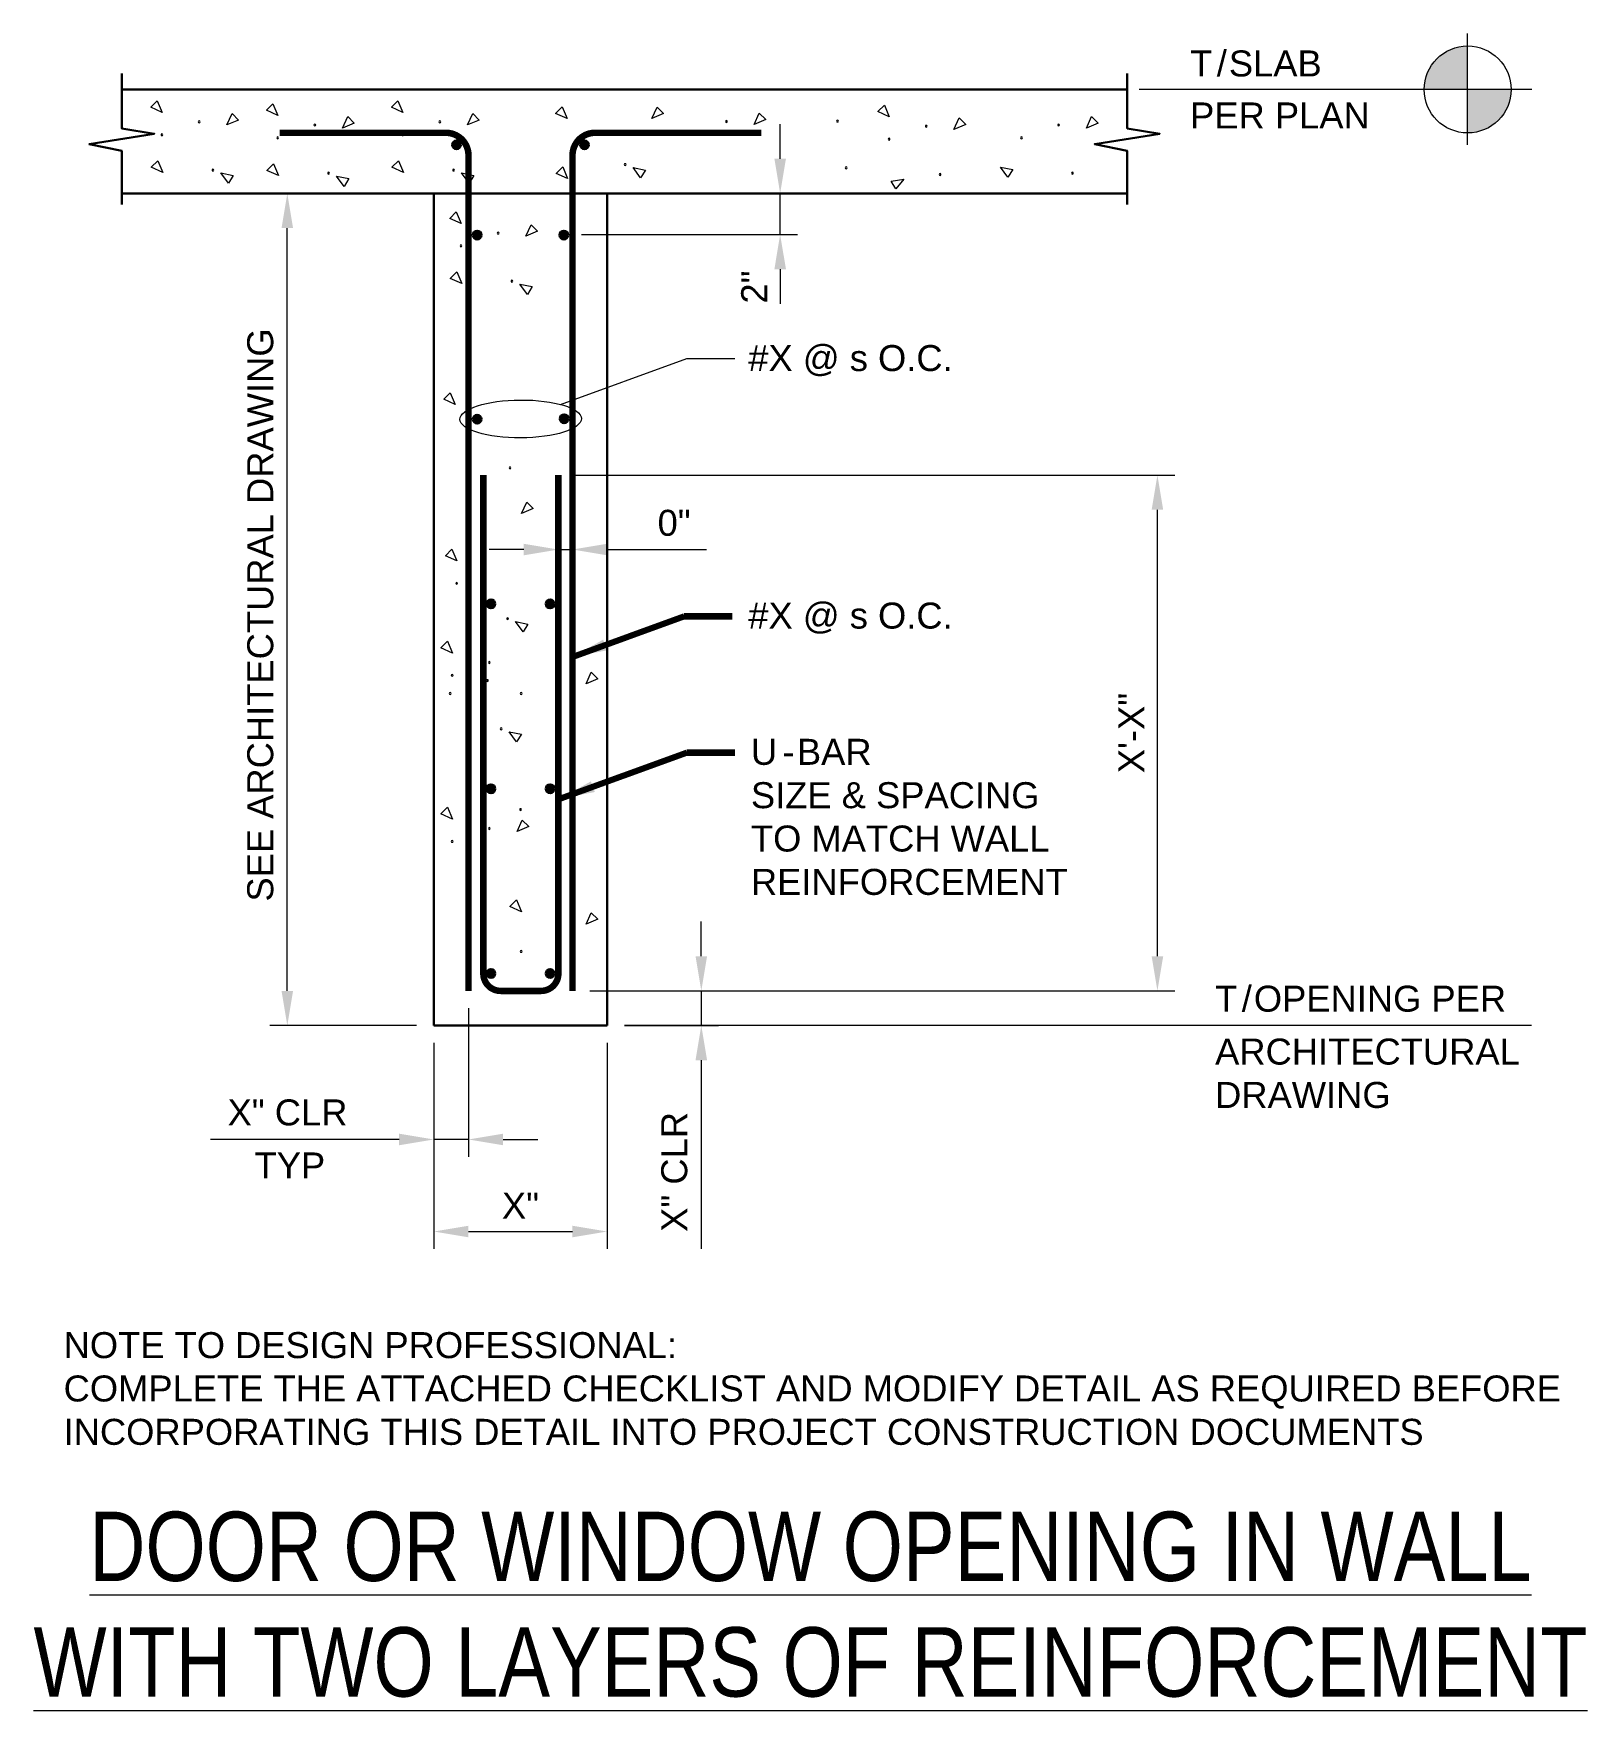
# Model space of a CAD drawing. Header units: inches. Extents: x -696.3 to -606.6, y 1238.8 to 1335.5.
import ezdxf

# ---------------------------------------------------------------- set-up
doc = ezdxf.new("R2010")
doc.units = ezdxf.units.IN
doc.header["$LTSCALE"] = 5
doc.header["$MEASUREMENT"] = 0
for name, color, linetype, lineweight in [('S-ANNO-DIMS', 1, 'Continuous', 20), ('S-ANNO-TEXT', 7, 'Continuous', 20), ('S-DETL', 3, 'Continuous', 30), ('S-DETL-PATT', 7, 'Continuous', 15)]:
    doc.layers.add(name, color=color, linetype=linetype, lineweight=lineweight)
doc.styles.add('Romans', font='arial.ttf')
doc.dimstyles.get("Standard").update_dxf_attribs({"dimtxt": 0.18, "dimasz": 0.18, "dimexe": 0.18, "dimexo": 0.0625, "dimgap": 0.09, "dimtad": 0, "dimtih": 1, "dimtoh": 1, "dimdec": 4, "dimzin": 0, "dimdsep": 46, "dimtxsty": 'Standard', "dimcen": 0.09, "dimadec": 0, "dimazin": 0, "dimtfac": 1, "dimtdec": 4, "dimtofl": 0, "dimtmove": 0, "dimatfit": 3, "dimfxl": 1, "dimtolj": 1, "dimtzin": 0, "dimarcsym": 0})

# ---------------------------------------------------------------- blocks, each defined once
blk = doc.blocks.new('*D0')
at = {"layer": 'Defpoints', "color": 0, "transparency": 16777216}
for p in [(-681.655, 1326.282), (-681.655, 1326.282), (-673.202, 1278.282)]:
    blk.add_point(p, dxfattribs=at)
at = {"layer": 'S-ANNO-DIMS', "transparency": 16777216}
for p, q in [((-681.655, 1280.282), (-681.655, 1324.282)), ((-674.202, 1278.282), (-682.655, 1278.282))]:
    blk.add_line(p, q, dxfattribs=at)
for points in [[(-681.988, 1324.282), (-681.322, 1324.282), (-681.655, 1326.282)], [(-681.988, 1280.282), (-681.322, 1280.282), (-681.655, 1278.282)]]:
    blk.add_solid(points, dxfattribs=at)
at = {"layer": 'S-ANNO-DIMS', "transparency": 16777216, "insert": (-683.206, 1301.966), "char_height": 1.5, "attachment_point": 5, "rotation": 90, "style": 'Romans'}
blk.add_mtext('\\A1;SEE ARCHITECTURAL DRAWING', dxfattribs=at)
blk = doc.blocks.new('*D1')
at = {"layer": 'Defpoints', "color": 0, "transparency": 16777216}
for p in [(-665.202, 1280.282), (-657.771, 1280.282), (-663.202, 1278.282)]:
    blk.add_point(p, dxfattribs=at)
at = {"layer": 'S-ANNO-DIMS', "transparency": 16777216}
for p, q in [((-657.771, 1282.282), (-657.771, 1284.282)), ((-664.202, 1280.282), (-656.771, 1280.282)), ((-657.771, 1280.282), (-657.771, 1278.282)), ((-662.202, 1278.282), (-656.771, 1278.282)), ((-657.771, 1276.282), (-657.771, 1265.402))]:
    blk.add_line(p, q, dxfattribs=at)
for points in [[(-658.104, 1282.282), (-657.437, 1282.282), (-657.771, 1280.282)], [(-658.104, 1276.282), (-657.437, 1276.282), (-657.771, 1278.282)]]:
    blk.add_solid(points, dxfattribs=at)
at = {"layer": 'S-ANNO-DIMS', "transparency": 16777216, "insert": (-659.322, 1269.842), "char_height": 1.5, "attachment_point": 5, "rotation": 90, "style": 'Romans'}
blk.add_mtext('\\A1;X" CLR', dxfattribs=at)
blk = doc.blocks.new('*D2')
at = {"layer": 'Defpoints', "color": 0, "transparency": 16777216}
for p in [(-666.155, 1310.036), (-631.458, 1310.036), (-665.202, 1280.282)]:
    blk.add_point(p, dxfattribs=at)
at = {"layer": 'S-ANNO-DIMS', "transparency": 16777216}
for p, q in [((-665.155, 1310.036), (-630.458, 1310.036)), ((-631.458, 1282.282), (-631.458, 1308.036)), ((-664.202, 1280.282), (-630.458, 1280.282))]:
    blk.add_line(p, q, dxfattribs=at)
for points in [[(-631.791, 1308.036), (-631.124, 1308.036), (-631.458, 1310.036)], [(-631.791, 1282.282), (-631.124, 1282.282), (-631.458, 1280.282)]]:
    blk.add_solid(points, dxfattribs=at)
at = {"layer": 'S-ANNO-DIMS', "transparency": 16777216, "insert": (-632.958, 1295.159), "char_height": 1.5, "attachment_point": 5, "rotation": 90, "style": 'Romans'}
blk.add_mtext('\\A1;X\'-X"', dxfattribs=at)
blk = doc.blocks.new('*D3')
at = {"layer": 'Defpoints', "color": 0, "transparency": 16777216}
for p in [(-671.202, 1280.282), (-673.202, 1278.282), (-671.202, 1271.712)]:
    blk.add_point(p, dxfattribs=at)
at = {"layer": 'S-ANNO-DIMS', "transparency": 16777216}
for p, q in [((-671.202, 1279.282), (-671.202, 1270.712)), ((-673.202, 1277.282), (-673.202, 1270.712)), ((-675.202, 1271.712), (-686.083, 1271.712)), ((-671.202, 1271.712), (-673.202, 1271.712)), ((-669.202, 1271.712), (-667.202, 1271.712))]:
    blk.add_line(p, q, dxfattribs=at)
for points in [[(-675.202, 1272.046), (-675.202, 1271.379), (-673.202, 1271.712)], [(-669.202, 1272.046), (-669.202, 1271.379), (-671.202, 1271.712)]]:
    blk.add_solid(points, dxfattribs=at)
at = {"layer": 'S-ANNO-DIMS', "transparency": 16777216, "insert": (-681.643, 1273.263), "char_height": 1.5, "attachment_point": 5, "style": 'Romans'}
blk.add_mtext('\\A1;X" CLR', dxfattribs=at)
blk = doc.blocks.new('*D4')
at = {"layer": 'Defpoints', "color": 0, "transparency": 16777216}
for p in [(-673.202, 1278.282), (-663.202, 1278.282), (-663.202, 1266.402)]:
    blk.add_point(p, dxfattribs=at)
at = {"layer": 'S-ANNO-DIMS', "transparency": 16777216}
for p, q in [((-673.202, 1277.282), (-673.202, 1265.402)), ((-663.202, 1277.282), (-663.202, 1265.402)), ((-671.202, 1266.402), (-665.202, 1266.402))]:
    blk.add_line(p, q, dxfattribs=at)
for points in [[(-671.202, 1266.735), (-671.202, 1266.068), (-673.202, 1266.402)], [(-665.202, 1266.735), (-665.202, 1266.068), (-663.202, 1266.402)]]:
    blk.add_solid(points, dxfattribs=at)
at = {"layer": 'S-ANNO-DIMS', "transparency": 16777216, "insert": (-668.202, 1267.902), "char_height": 1.5, "attachment_point": 5, "style": 'Romans'}
blk.add_mtext('\\A1;X" ', dxfattribs=at)
blk = doc.blocks.new('*D5')
at = {"layer": 'Defpoints', "color": 0, "transparency": 16777216}
for p in [(-665.202, 1324.259), (-666.017, 1310.036), (-665.202, 1305.742)]:
    blk.add_point(p, dxfattribs=at)
at = {"layer": 'S-ANNO-DIMS', "transparency": 16777216}
for p, q in [((-665.202, 1323.259), (-665.202, 1304.742)), ((-666.017, 1309.036), (-666.017, 1304.742)), ((-668.017, 1305.742), (-670.017, 1305.742)), ((-666.017, 1305.742), (-665.202, 1305.742)), ((-663.202, 1305.742), (-657.476, 1305.742))]:
    blk.add_line(p, q, dxfattribs=at)
for points in [[(-668.017, 1306.076), (-668.017, 1305.409), (-666.017, 1305.742)], [(-663.202, 1306.076), (-663.202, 1305.409), (-665.202, 1305.742)]]:
    blk.add_solid(points, dxfattribs=at)
at = {"layer": 'S-ANNO-DIMS', "transparency": 16777216, "insert": (-659.338, 1307.274), "char_height": 1.5, "attachment_point": 5, "style": 'Romans'}
blk.add_mtext('\\A1;0" ', dxfattribs=at)
blk = doc.blocks.new('*D6')
at = {"layer": 'Defpoints', "color": 0, "transparency": 16777216}
for p in [(-663.34, 1326.282), (-653.222, 1326.282), (-665.679, 1323.915)]:
    blk.add_point(p, dxfattribs=at)
at = {"layer": 'S-ANNO-DIMS', "transparency": 16777216}
for p, q in [((-653.222, 1328.282), (-653.222, 1330.282)), ((-662.34, 1326.282), (-652.222, 1326.282)), ((-653.222, 1323.915), (-653.222, 1326.282)), ((-664.679, 1323.915), (-652.222, 1323.915)), ((-653.222, 1321.915), (-653.222, 1319.915))]:
    blk.add_line(p, q, dxfattribs=at)
for points in [[(-653.555, 1328.282), (-652.888, 1328.282), (-653.222, 1326.282)], [(-653.555, 1321.915), (-652.888, 1321.915), (-653.222, 1323.915)]]:
    blk.add_solid(points, dxfattribs=at)
at = {"layer": 'S-ANNO-DIMS', "transparency": 16777216, "insert": (-654.721, 1320.885), "char_height": 1.5, "attachment_point": 5, "rotation": 90, "style": 'Romans'}
blk.add_mtext('\\A1;2"', dxfattribs=at)

msp = doc.modelspace()

# ---------------------------------------------------------------- hatches: boundary and pattern name
at = {"layer": 'S-ANNO-TEXT'}
h = msp.add_hatch(color=256, dxfattribs=at)
h.dxf.hatch_style = 1
h.paths.add_polyline_path([(-613.5609038, 1334.7895228, 0.4142135624), (-616.068738, 1332.2816887), (-613.5609038, 1332.2816887)])
h = msp.add_hatch(color=256, dxfattribs=at)
h.dxf.hatch_style = 1
h.paths.add_polyline_path([(-611.0524648, 1332.2816887), (-613.560299, 1332.2816887), (-613.560299, 1329.7738545, 0.4142135624)])
at = {"layer": 'S-DETL'}
h = msp.add_hatch(color=256, dxfattribs=at)
h.dxf.hatch_style = 1
h.paths.add_polyline_path([(-671.6419531, 1329.0915683, 1), (-672.1419531, 1329.0915683, 1)])
h = msp.add_hatch(color=256, dxfattribs=at)
h.dxf.hatch_style = 1
h.paths.add_polyline_path([(-664.7617123, 1329.0915683, 1), (-664.2617123, 1329.0915683, 1)])
h = msp.add_hatch(color=256, dxfattribs=at)
h.dxf.hatch_style = 1
h.paths.add_polyline_path([(-670.9569648, 1323.8848964, 1), (-670.4569648, 1323.8848964, 1)])
h = msp.add_hatch(color=256, dxfattribs=at)
h.dxf.hatch_style = 1
h.paths.add_polyline_path([(-665.4467006, 1323.8848964, 1), (-665.9467006, 1323.8848964, 1)])
h = msp.add_hatch(color=256, dxfattribs=at)
h.dxf.hatch_style = 1
h.paths.add_polyline_path([(-670.9569648, 1313.2588151, 1), (-670.4569648, 1313.2588151, 1)])
h = msp.add_hatch(color=256, dxfattribs=at)
h.dxf.hatch_style = 1
h.paths.add_polyline_path([(-665.9292728, 1313.2889788, 1), (-665.4292728, 1313.2889788, 1)])
h = msp.add_hatch(color=256, dxfattribs=at)
h.dxf.hatch_style = 1
h.paths.add_polyline_path([(-670.1549092, 1302.6086659, 1), (-669.6549092, 1302.6086659, 1)])
h = msp.add_hatch(color=256, dxfattribs=at)
h.dxf.hatch_style = 1
h.paths.add_polyline_path([(-666.7488058, 1302.6025701, 1), (-666.2488058, 1302.6025701, 1)])
h = msp.add_hatch(color=256, dxfattribs=at)
h.dxf.hatch_style = 1
h.paths.add_polyline_path([(-670.1549092, 1291.9463251, 1), (-669.6549092, 1291.9463251, 1)])
h = msp.add_hatch(color=256, dxfattribs=at)
h.dxf.hatch_style = 1
h.paths.add_polyline_path([(-666.7487562, 1291.9463251, 1), (-666.2487562, 1291.9463251, 1)])
h = msp.add_hatch(color=256, dxfattribs=at)
h.dxf.hatch_style = 1
h.paths.add_polyline_path([(-670.1549092, 1281.2900801, 1), (-669.6549092, 1281.2900801, 1)])
h = msp.add_hatch(color=256, dxfattribs=at)
h.dxf.hatch_style = 1
h.paths.add_polyline_path([(-666.7487562, 1281.2900801, 1), (-666.2487562, 1281.2900801, 1)])

# ---------------------------------------------------------------- linework, layer by layer
at = {"layer": 'S-ANNO-TEXT'}
for p, q in [((-613.5609038, 1329.0840734), (-613.5609038, 1335.5076424)), ((-609.8621414, 1332.2816887), (-632.5017963, 1332.2816887)), ((-665.8928131, 1314.1111535), (-658.610288, 1316.7618194)), ((-658.610288, 1316.7618194), (-655.8365853, 1316.7618194)), ((-609.8735136, 1278.2816887), (-662.2018327, 1278.2816887))]:
    msp.add_line(p, q, dxfattribs=at)
msp.add_circle((-613.5609038, 1332.2816887), 2.5078342, dxfattribs=at)
msp.add_ellipse((-668.1931188, 1313.273897), major_axis=(-3.5010274, -0.0210045), ratio=0.3125, dxfattribs=at)
at = {"layer": 'S-DETL', "linetype": 'Continuous'}
for p, q in [((-691.2048697, 1332.2816887), (-633.1999905, 1332.2816887)), ((-691.2048697, 1326.2816887), (-673.2018327, 1326.2816887)), ((-673.2018327, 1326.2816887), (-673.2018327, 1299.9017178)), ((-673.2018327, 1326.2816887), (-673.2018327, 1278.2816887)), ((-663.2018327, 1326.2816887), (-633.1999905, 1326.2816887)), ((-663.2018327, 1326.2816887), (-663.2018327, 1278.2816887)), ((-673.2018327, 1278.2816887), (-663.2018327, 1278.2816887))]:
    msp.add_line(p, q, dxfattribs=at)
for points in [[(-691.2048697, 1325.6509685), (-691.2048697, 1328.7412232), (-693.0813365, 1329.127547), (-689.3284029, 1329.7232507), (-691.2048697, 1330.0359952), (-691.2048697, 1333.1998292)], [(-633.1999905, 1325.6509685), (-633.1999905, 1328.7412232), (-635.0764573, 1329.127547), (-631.3235237, 1329.7232507), (-633.1999905, 1330.0359952), (-633.1999905, 1333.1998292)], [(-673.2018327, 1326.2816887), (-663.2018327, 1326.2816887)]]:
    msp.add_lwpolyline(points, dxfattribs=at)
at = {"layer": 'S-DETL', "const_width": 0.375}
for points in [[(-671.2018327, 1280.2816887), (-671.2018327, 1328.4816887, 0.4142135624), (-672.5018327, 1329.7816887), (-682.0911189, 1329.7816887)], [(-665.2018327, 1280.2816887), (-665.2018327, 1328.4816887, -0.4142135624), (-663.9018327, 1329.7816887), (-654.3125465, 1329.7816887)], [(-666.0167948, 1310.0361687), (-666.0167948, 1281.2816887, -0.4142135624), (-667.0167948, 1280.2816887), (-669.3450248, 1280.2816887, -0.4142135624), (-670.3450248, 1281.2816887), (-670.3450248, 1310.0361687)]]:
    msp.add_lwpolyline(points, format="xyb", dxfattribs=at)
at = {"layer": 'S-DETL'}
for centre in [(-671.8919531, 1329.0915683), (-664.5117123, 1329.0915683), (-670.7069648, 1323.8848964), (-665.6967006, 1323.8848964), (-670.7069648, 1313.2588151), (-665.6792728, 1313.2889788), (-669.9049092, 1302.6086659), (-666.4988058, 1302.6025701), (-669.9049092, 1291.9463251), (-666.4987562, 1291.9463251), (-669.9049092, 1281.2900801), (-666.4987562, 1281.2900801)]:
    msp.add_circle(centre, 0.25, dxfattribs=at)
at = {"layer": 'S-DETL-PATT', "flags": 128}
for points in [[(-689.1600343, 1331.6344843), (-688.872384, 1330.9602213), (-689.534927, 1331.2595916)], [(-682.4860301, 1331.4558731), (-682.1983798, 1330.7816101), (-682.8609229, 1331.0809804)], [(-675.2757261, 1331.6344843), (-674.9880757, 1330.9602213), (-675.6506188, 1331.2595916)], [(-665.8010515, 1331.2772366), (-665.5134011, 1330.6029736), (-666.1759442, 1330.9023439)], [(-659.9494734, 1330.8902806), (-660.6237364, 1330.6026303), (-660.3243662, 1331.2651733)], [(-647.211746, 1331.3801762), (-646.9240956, 1330.7059133), (-647.5866387, 1331.0052835)], [(-684.4675704, 1330.5195255), (-685.1418334, 1330.2318752), (-684.8424632, 1330.8944183)], [(-677.7935663, 1330.3409143), (-678.4678293, 1330.053264), (-678.168459, 1330.7158071)], [(-670.5832622, 1330.5195255), (-671.2575252, 1330.2318752), (-670.958155, 1330.8944183)], [(-654.0494687, 1330.5418705), (-654.7237317, 1330.2542201), (-654.4243615, 1330.9167632)], [(-642.5192821, 1330.2652175), (-643.1935451, 1329.9775671), (-642.8941748, 1330.6401102)], [(-634.8844442, 1330.3396472), (-635.5587071, 1330.0519969), (-635.2593369, 1330.71454)], [(-689.1277546, 1328.1693485), (-688.8401042, 1327.4950855), (-689.5026473, 1327.7944558)], [(-675.2434463, 1328.1693485), (-674.955796, 1327.4950855), (-675.6183391, 1327.7944558)], [(-685.0541961, 1326.8710323), (-685.4841911, 1327.4647305), (-684.7717605, 1327.3197185)], [(-682.4537504, 1327.9907373), (-682.1661001, 1327.3164743), (-682.8286431, 1327.6158446)], [(-678.3801919, 1326.6924211), (-678.8101869, 1327.2861193), (-678.0977563, 1327.1411073)], [(-671.1698878, 1326.8710323), (-671.5998828, 1327.4647305), (-670.8874523, 1327.3197185)], [(-665.7687717, 1327.8121008), (-665.4811214, 1327.1378378), (-666.1436645, 1327.4372081)], [(-661.2715599, 1327.1868138), (-661.7015549, 1327.780512), (-660.9891243, 1327.6354999)], [(-640.08411, 1327.2139618), (-640.514105, 1327.80766), (-639.8016745, 1327.6626479)], [(-646.8181544, 1327.0005617), (-646.0942221, 1327.1158663), (-646.5455209, 1326.5458529)], [(-671.9098332, 1325.2226009), (-671.6221828, 1324.5483379), (-672.2847259, 1324.8477082)], [(-667.2173693, 1324.1076421), (-667.8916323, 1323.8199918), (-667.592262, 1324.4825348)], [(-671.8775534, 1321.7574651), (-671.5899031, 1321.0832021), (-672.2524462, 1321.3825724)], [(-667.8039949, 1320.4591489), (-668.2339899, 1321.0528471), (-667.5215594, 1320.907835)], [(-672.2564327, 1314.7896325), (-671.9687824, 1314.1153695), (-672.6313254, 1314.4147398)], [(-667.4650774, 1308.1052777), (-668.1393403, 1307.8176274), (-667.8399701, 1308.4801705)], [(-672.1575412, 1305.7566415), (-671.8698909, 1305.0823786), (-672.5324339, 1305.3817488)], [(-668.051703, 1300.9931895), (-668.481698, 1301.5868878), (-667.7692674, 1301.4418757)], [(-672.4184419, 1300.4483055), (-672.1307916, 1299.7740425), (-672.7933347, 1300.0734128)], [(-663.7446785, 1298.2893517), (-664.4189415, 1298.0017014), (-664.1195712, 1298.6642444)], [(-668.4245669, 1294.6408585), (-668.8545619, 1295.2345567), (-668.1421313, 1295.0895446)], [(-672.4184419, 1290.871975), (-672.1307916, 1290.197712), (-672.7933347, 1290.4970823)], [(-667.7259781, 1289.7570162), (-668.4002411, 1289.4693659), (-668.1008708, 1290.1319089)], [(-668.4371424, 1285.5270705), (-668.149492, 1284.8528075), (-668.8120351, 1285.1521777)], [(-663.7446785, 1284.4121117), (-664.4189415, 1284.1244614), (-664.1195712, 1284.7870044)]]:
    msp.add_lwpolyline(points, close=True, dxfattribs=at)
for points in [[(-686.792656, 1330.4114029, 1), (-686.688976, 1330.4114029, 1)], [(-680.1186519, 1330.2327917, 1), (-680.0149719, 1330.2327917, 1)], [(-672.9083478, 1330.4114029, 1), (-672.8046678, 1330.4114029, 1)], [(-656.3745543, 1330.4337479, 1), (-656.2708743, 1330.4337479, 1)], [(-649.9668043, 1330.4602039, 1), (-649.8631243, 1330.4602039, 1)], [(-644.8443677, 1330.1570949, 1), (-644.7406877, 1330.1570949, 1)], [(-637.2095297, 1330.2315246, 1), (-637.1058497, 1330.2315246, 1)], [(-688.9373976, 1329.6706063, 1), (-688.8337176, 1329.6706063, 1)], [(-682.2633935, 1329.4919951, 1), (-682.1597135, 1329.4919951, 1)], [(-675.0530894, 1329.6706063, 1), (-674.9494094, 1329.6706063, 1)], [(-658.5192959, 1329.6929512, 1), (-658.4156159, 1329.6929512, 1)], [(-646.9891093, 1329.4162982, 1), (-646.8854293, 1329.4162982, 1)], [(-639.3542713, 1329.490728, 1), (-639.2505913, 1329.490728, 1)], [(-685.9983046, 1327.6334183, 1), (-685.8946246, 1327.6334183, 1)], [(-679.3243005, 1327.4548071, 1), (-679.2206205, 1327.4548071, 1)], [(-672.1139964, 1327.6334183, 1), (-672.0103164, 1327.6334183, 1)], [(-662.2156684, 1327.9491998, 1), (-662.1119884, 1327.9491998, 1)], [(-649.4637151, 1327.7615915, 1), (-649.3600351, 1327.7615915, 1)], [(-644.0500163, 1327.3791103, 1), (-643.9463363, 1327.3791103, 1)], [(-636.4151783, 1327.45354, 1), (-636.3114983, 1327.45354, 1)], [(-671.6871965, 1323.2587229, 1), (-671.5835165, 1323.2587229, 1)], [(-669.5424549, 1323.9995195, 1), (-669.4387749, 1323.9995195, 1)], [(-668.7481035, 1321.2215349, 1), (-668.6444235, 1321.2215349, 1)], [(-668.8576387, 1310.448227, 1), (-668.7539587, 1310.448227, 1)], [(-671.9349045, 1303.7927635, 1), (-671.8312245, 1303.7927635, 1)], [(-668.9958115, 1301.7555756, 1), (-668.8921315, 1301.7555756, 1)], [(-670.0510637, 1299.2252241, 1), (-669.9473837, 1299.2252241, 1)], [(-672.1958053, 1298.4844275, 1), (-672.0921253, 1298.4844275, 1)], [(-670.1630269, 1298.1812291, 1), (-670.0593469, 1298.1812291, 1)], [(-666.0697641, 1298.1812291, 1), (-665.9660841, 1298.1812291, 1)], [(-672.3077685, 1297.4404324, 1), (-672.2040885, 1297.4404324, 1)], [(-668.2145057, 1297.4404324, 1), (-668.1108257, 1297.4404324, 1)], [(-669.3686755, 1295.4032445, 1), (-669.2649955, 1295.4032445, 1)], [(-666.1014079, 1291.4832316, 1), (-665.9977279, 1291.4832316, 1)], [(-668.2461495, 1290.742435, 1), (-668.1424695, 1290.742435, 1)], [(-670.0510637, 1289.6488936, 1), (-669.9473837, 1289.6488936, 1)], [(-672.1958053, 1288.908097, 1), (-672.0921253, 1288.908097, 1)], [(-666.0697641, 1284.3039891, 1), (-665.9660841, 1284.3039891, 1)], [(-668.2145057, 1282.5631924, 1), (-668.1108257, 1282.5631924, 1)]]:
    msp.add_lwpolyline(points, format="xyb", close=True, dxfattribs=at)

# ---------------------------------------------------------------- texts
at = {"layer": 'S-ANNO-DIMS', "insert": (-681.507203, 1270.2121003), "char_height": 1.49999999, "attachment_point": 5, "style": 'Romans'}
msp.add_mtext('\\A1;TYP', dxfattribs=at)
at = {"layer": 'S-ANNO-TEXT', "insert": (-629.5714704, 1332.2816887), "char_height": 1.499999989, "width": 53.440913197, "attachment_point": 4, "line_spacing_factor": 1.2, "style": 'Romans'}
msp.add_mtext('\\A1;{\\T1.2;T/}SLAB\\PPER PLAN', dxfattribs=at)
at = {"layer": 'S-ANNO-TEXT', "style": 'Romans'}
for s, insert, char_height, attachment_point in [('\\A1;#X @ s O.C.', (-655.0604939, 1317.5379108), 1.499999989, 1), ('\\A1;#X @ s O.C.', (-655.0604939, 1302.6833856), 1.499999989, 1), ('\\A1;{\\T1.2;U-}BAR \\PSIZE & SPACING \\PTO MATCH WALL \\PREINFORCEMENT', (-654.9086429, 1294.8232984), 1.499999989, 1), ('{\\W0.8;\\LDOOR OR WINDOW OPENING IN WALL\\PWITH TWO LAYERS OF REINFORCEMENT}', (-651.4717387, 1250.2436601), 4, 2)]:
    msp.add_mtext(s, dxfattribs=dict(at, insert=insert, char_height=char_height, attachment_point=attachment_point))
at = {"layer": 'S-ANNO-TEXT', "char_height": 1.499999989, "attachment_point": 1, "style": 'Romans'}
for s, insert, width in [('\\A1;{\\T1.2;T/}OPENING PER ', (-628.1293115, 1280.5838715), 53.440913197), ('\\A1;ARCHITECTURAL \\PDRAWING', (-628.1293115, 1277.5316887), 53.440913197), ('NOTE TO DESIGN PROFESSIONAL: \\PCOMPLETE THE ATTACHED CHECKLIST AND MODIFY DETAIL AS REQUIRED BEFORE \\PINCORPORATING THIS DETAIL INTO PROJECT CONSTRUCTION DOCUMENTS', (-694.5599035, 1260.599049), 159.842980143)]:
    msp.add_mtext(s, dxfattribs=dict(at, insert=insert, width=width))

# ---------------------------------------------------------------- dimensions: what is measured, and where the dimension line sits
at = {"layer": 'S-ANNO-DIMS'}
for base, p1, p2, text, override, picture, middle in [((-653.2218082, 1326.2816887), (-665.6792728, 1323.9150601), (-663.3402392, 1326.2816887), '2"', {"dimscale": 16, "dimtxt": 0.09375, "dimasz": 0.125, "dimexe": 0.0625, "dimgap": 0, "dimtih": 0, "dimtoh": 0, "dimdec": 5, "dimlfac": 1, "dimrnd": 0.03125, "dimzin": 7, "dimlunit": 4, "dimtxsty": 'Romans', "dimcen": 0.125, "dimclrd": 256, "dimclre": 256, "dimclrt": 256, "dimadec": 4, "dimtdec": 5, "dimtofl": 1, "dimtmove": 2, "dimtvp": 1, "dimfrac": 2, "dimtzin": 3, "dimlwd": 65535, "dimlwe": 65535}, '*D6', (-654.7205256, 1320.8846853)), ((-681.6551358, 1326.2816887), (-673.2018327, 1278.2816887), (-681.6551358, 1326.2816887), 'SEE ARCHITECTURAL DRAWING', {"dimscale": 16, "dimtxt": 0.09375, "dimasz": 0.125, "dimexe": 0.0625, "dimgap": 0.0625, "dimtih": 0, "dimtoh": 0, "dimdec": 5, "dimlfac": 1, "dimrnd": 0.03125, "dimzin": 7, "dimlunit": 4, "dimtxsty": 'Romans', "dimcen": 0.125, "dimclrd": 256, "dimclre": 256, "dimclrt": 256, "dimadec": 4, "dimtdec": 5, "dimtofl": 1, "dimtvp": 1, "dimfrac": 2, "dimtzin": 3, "dimlwd": 65535, "dimlwe": 65535}, '*D0', (-681.6551358, 1301.9663286)), ((-631.4575857, 1310.0361687), (-665.2018327, 1280.2816887), (-666.1552013, 1310.0361687), 'X\'-X"', {"dimscale": 16, "dimtxt": 0.09375, "dimasz": 0.125, "dimexe": 0.0625, "dimgap": 0.0625, "dimtih": 0, "dimtoh": 0, "dimdec": 5, "dimlfac": 1, "dimrnd": 0.03125, "dimzin": 7, "dimlunit": 4, "dimtxsty": 'Romans', "dimcen": 0.125, "dimclrd": 256, "dimclre": 256, "dimclrt": 256, "dimadec": 4, "dimtdec": 5, "dimtofl": 1, "dimtvp": 1, "dimfrac": 2, "dimtzin": 3, "dimlwd": 65535, "dimlwe": 65535}, '*D2', (-631.4575857, 1295.1589287)), ((-657.7707277, 1280.2816887), (-663.2018327, 1278.2816887), (-665.2018327, 1280.2816887), 'X" CLR', {"dimscale": 16, "dimtxt": 0.09375, "dimasz": 0.125, "dimexe": 0.0625, "dimgap": 0.0625, "dimtih": 0, "dimtoh": 0, "dimdec": 5, "dimlfac": 1, "dimrnd": 0.03125, "dimzin": 7, "dimlunit": 4, "dimtxsty": 'Romans', "dimcen": 0.125, "dimclrd": 256, "dimclre": 256, "dimclrt": 256, "dimadec": 4, "dimtdec": 5, "dimtofl": 1, "dimtvp": 1, "dimfrac": 2, "dimtzin": 3, "dimlwd": 65535, "dimlwe": 65535}, '*D1', (-657.7707277, 1269.841716))]:
    dim = msp.add_linear_dim(base=base, p1=p1, p2=p2, angle=90, text=text, dimstyle='Standard', override=override, dxfattribs=at)
    dim.commit()
    dim.dimension.update_dxf_attribs({"geometry": picture, "text_midpoint": middle, "dimtype": 128})
for base, p1, p2, text, picture, middle in [((-665.2018327, 1305.7423944), (-666.0167948, 1310.0361687), (-665.2018327, 1324.2594752), '0" ', '*D5', (-659.3382584, 1305.7423944)), ((-671.2018327, 1271.7122069), (-673.2018327, 1278.2816887), (-671.2018327, 1280.2816887), 'X" CLR', '*D3', (-681.6428286, 1271.7122069)), ((-663.2018327, 1266.4017433), (-673.2018327, 1278.2816887), (-663.2018327, 1278.2816887), 'X" ', '*D4', (-668.2018327, 1266.4017433))]:
    dim = msp.add_linear_dim(base=base, p1=p1, p2=p2, text=text, dimstyle='Standard', override={"dimscale": 16, "dimtxt": 0.09375, "dimasz": 0.125, "dimexe": 0.0625, "dimgap": 0.0625, "dimtih": 0, "dimtoh": 0, "dimdec": 5, "dimlfac": 1, "dimrnd": 0.03125, "dimzin": 7, "dimlunit": 4, "dimtxsty": 'Romans', "dimcen": 0.125, "dimclrd": 256, "dimclre": 256, "dimclrt": 256, "dimadec": 4, "dimtdec": 5, "dimtofl": 1, "dimtvp": 1, "dimfrac": 2, "dimtzin": 3, "dimlwd": 65535, "dimlwe": 65535}, dxfattribs=at)
    dim.commit()
    dim.dimension.update_dxf_attribs({"geometry": picture, "text_midpoint": middle, "dimtype": 128})

# ---------------------------------------------------------------- leaders
at = {"layer": 'S-ANNO-TEXT'}
for points in [[(-665.2018327, 1299.5507674), (-658.7621391, 1301.8946626), (-655.9884363, 1301.8946626)], [(-665.9052013, 1291.3794005), (-658.610288, 1294.0345754), (-655.8365853, 1294.0345754)]]:
    msp.add_leader(points, dimstyle='Standard', override={"dimscale": 16, "dimtxt": 0.09375, "dimasz": 0.125, "dimexe": 0.0625, "dimgap": 0.0625, "dimtad": 0, "dimtih": 0, "dimtoh": 0, "dimdec": 5, "dimlfac": 16, "dimrnd": 0.03125, "dimzin": 7, "dimlunit": 4, "dimtxsty": 'Romans', "dimcen": 0.125, "dimclrd": 256, "dimclre": 256, "dimclrt": 256, "dimadec": 4, "dimtdec": 5, "dimtofl": 1, "dimtvp": 1, "dimfrac": 2, "dimtzin": 3, "dimlwd": 65535, "dimlwe": 65535}, dxfattribs=at)

doc.saveas('drawing.dxf')
